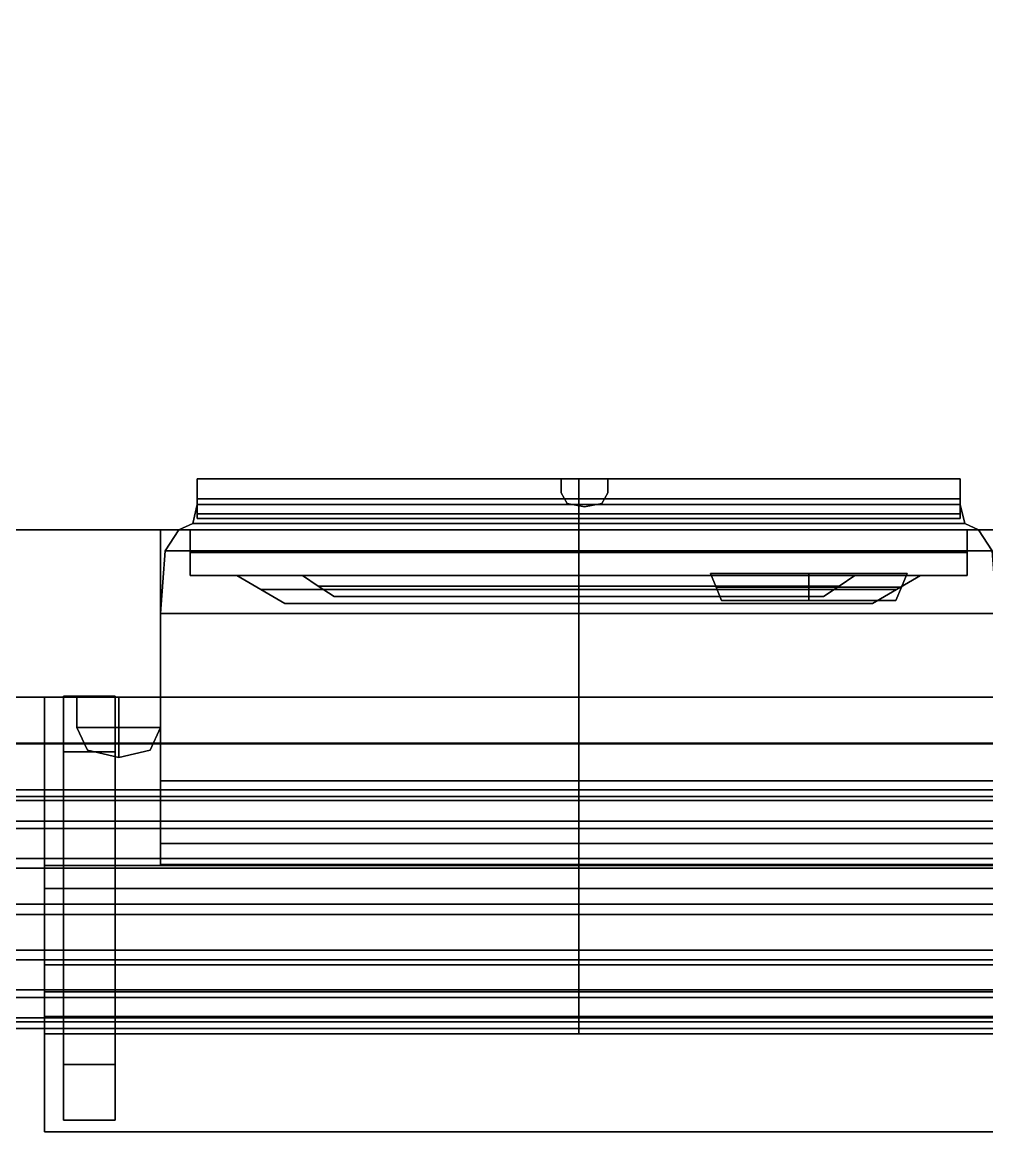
# Model space of a CAD drawing. Extents: x -9.3 to 15.5, y -7 to 5.4.
# Drawn here: x 2.243 to 3.397, y -6.52 to -5.193 of the extents above; entities that cross this region are included whole.
import ezdxf

# ---------------------------------------------------------------- set-up
doc = ezdxf.new("R2010")
doc.units = 0

msp = doc.modelspace()

# ---------------------------------------------------------------- linework, layer by layer
for points in [[(5.2088, -5.8, 10.2), (5.2088, 4.8, 10.2), (-8.3912, 4.8, 10.2), (-8.3912, -5.8, 10.2)], [(2.4527, -5.7695, 4.8), (2.4527, -5.7695, 4.1441), (2.4527, -5.739, 4.1441), (2.4527, -5.739, 4.8)], [(2.4527, -5.7695, 4.8), (2.4527, -5.739, 4.8), (2.4527, -5.739, 5.4559), (2.4527, -5.7695, 5.4559)], [(2.9088, -5.739, 4.8), (2.9088, -5.739, 5.4559), (2.4527, -5.739, 5.4559), (2.4527, -5.739, 4.8)], [(2.9088, -5.739, 4.8), (2.4527, -5.739, 4.8), (2.4527, -5.739, 4.1441), (2.9088, -5.739, 4.1441)], [(2.9088, -5.7695, 4.1441), (2.9088, -5.739, 4.1441), (2.4527, -5.739, 4.1441), (2.4527, -5.7695, 4.1441)], [(2.9088, -5.7695, 5.4559), (2.4527, -5.7695, 5.4559), (2.4527, -5.739, 5.4559), (2.9088, -5.739, 5.4559)], [(2.9088, -5.7628, 4.9623), (2.9088, -5.739, 4.9623), (2.4527, -5.739, 4.9623), (2.4527, -5.7628, 4.9623)], [(2.9088, -5.7628, 4.9066), (2.4527, -5.7628, 4.9066), (2.4527, -5.739, 4.9066), (2.9088, -5.739, 4.9066)], [(2.4527, -5.7695, 8.3), (2.4527, -5.7695, 7.6441), (2.4527, -5.739, 7.6441), (2.4527, -5.739, 8.3)], [(2.4527, -5.7695, 8.3), (2.4527, -5.739, 8.3), (2.4527, -5.739, 8.9559), (2.4527, -5.7695, 8.9559)], [(2.9088, -5.739, 8.3), (2.9088, -5.739, 8.9559), (2.4527, -5.739, 8.9559), (2.4527, -5.739, 8.3)], [(2.9088, -5.739, 8.3), (2.4527, -5.739, 8.3), (2.4527, -5.739, 7.6441), (2.9088, -5.739, 7.6441)], [(2.9088, -5.7695, 7.6441), (2.9088, -5.739, 7.6441), (2.4527, -5.739, 7.6441), (2.4527, -5.7695, 7.6441)], [(2.9088, -5.7695, 8.9559), (2.4527, -5.7695, 8.9559), (2.4527, -5.739, 8.9559), (2.9088, -5.739, 8.9559)], [(2.9088, -5.7628, 8.4623), (2.9088, -5.739, 8.4623), (2.4527, -5.739, 8.4623), (2.4527, -5.7628, 8.4623)], [(2.9088, -5.7628, 8.4066), (2.4527, -5.7628, 8.4066), (2.4527, -5.739, 8.4066), (2.9088, -5.739, 8.4066)], [(2.8878, -5.7558, 4.5253), (2.8878, -5.7558, 4.9066), (2.8878, -5.739, 4.9066), (2.8878, -5.739, 4.5253)], [(2.8878, -5.7558, 4.5253), (2.8878, -5.739, 4.5253), (2.8878, -5.739, 4.1441), (2.8878, -5.7558, 4.1441)], [(2.8878, -5.7558, 8.0253), (2.8878, -5.7558, 8.4066), (2.8878, -5.739, 8.4066), (2.8878, -5.739, 8.0253)], [(2.8878, -5.7558, 8.0253), (2.8878, -5.739, 8.0253), (2.8878, -5.739, 7.6441), (2.8878, -5.7558, 7.6441)], [(2.9088, -5.739, 4.8), (2.9088, -5.739, 4.1441), (3.3648, -5.739, 4.1441), (3.3648, -5.739, 4.8)], [(2.9088, -5.739, 4.8), (3.3648, -5.739, 4.8), (3.3648, -5.739, 5.4559), (2.9088, -5.739, 5.4559)], [(2.9088, -5.7695, 4.1441), (3.3648, -5.7695, 4.1441), (3.3648, -5.739, 4.1441), (2.9088, -5.739, 4.1441)], [(2.9088, -5.7695, 5.4559), (2.9088, -5.739, 5.4559), (3.3648, -5.739, 5.4559), (3.3648, -5.7695, 5.4559)], [(2.9088, -5.7628, 4.9623), (3.3648, -5.7628, 4.9623), (3.3648, -5.739, 4.9623), (2.9088, -5.739, 4.9623)], [(2.9088, -5.7628, 4.9066), (2.9088, -5.739, 4.9066), (3.3648, -5.739, 4.9066), (3.3648, -5.7628, 4.9066)], [(2.9088, -5.739, 8.3), (2.9088, -5.739, 7.6441), (3.3648, -5.739, 7.6441), (3.3648, -5.739, 8.3)], [(2.9088, -5.739, 8.3), (3.3648, -5.739, 8.3), (3.3648, -5.739, 8.9559), (2.9088, -5.739, 8.9559)], [(2.9088, -5.7695, 7.6441), (3.3648, -5.7695, 7.6441), (3.3648, -5.739, 7.6441), (2.9088, -5.739, 7.6441)], [(2.9088, -5.7695, 8.9559), (2.9088, -5.739, 8.9559), (3.3648, -5.739, 8.9559), (3.3648, -5.7695, 8.9559)], [(2.9088, -5.7628, 8.4623), (3.3648, -5.7628, 8.4623), (3.3648, -5.739, 8.4623), (2.9088, -5.739, 8.4623)], [(2.9088, -5.7628, 8.4066), (2.9088, -5.739, 8.4066), (3.3648, -5.739, 8.4066), (3.3648, -5.7628, 8.4066)], [(2.9434, -5.7558, 4.5253), (2.9434, -5.7558, 4.1441), (2.9434, -5.739, 4.1441), (2.9434, -5.739, 4.5253)], [(2.9434, -5.7558, 4.5253), (2.9434, -5.739, 4.5253), (2.9434, -5.739, 4.9066), (2.9434, -5.7558, 4.9066)], [(2.9434, -5.7558, 8.0253), (2.9434, -5.7558, 7.6441), (2.9434, -5.739, 7.6441), (2.9434, -5.739, 8.0253)], [(2.9434, -5.7558, 8.0253), (2.9434, -5.739, 8.0253), (2.9434, -5.739, 8.4066), (2.9434, -5.7558, 8.4066)], [(3.3648, -5.7695, 4.8), (3.3648, -5.7695, 5.4559), (3.3648, -5.739, 5.4559), (3.3648, -5.739, 4.8)], [(3.3648, -5.7695, 4.8), (3.3648, -5.739, 4.8), (3.3648, -5.739, 4.1441), (3.3648, -5.7695, 4.1441)], [(3.3648, -5.7695, 8.3), (3.3648, -5.7695, 8.9559), (3.3648, -5.739, 8.9559), (3.3648, -5.739, 8.3)], [(3.3648, -5.7695, 8.3), (3.3648, -5.739, 8.3), (3.3648, -5.739, 7.6441), (3.3648, -5.7695, 7.6441)], [(2.8878, -5.7558, 4.5253), (2.8878, -5.7558, 4.1441), (2.8948, -5.7683, 4.1441), (2.8948, -5.7683, 4.5253)], [(2.8878, -5.7558, 4.5253), (2.8948, -5.7683, 4.5253), (2.8948, -5.7683, 4.9066), (2.8878, -5.7558, 4.9066)], [(2.8878, -5.7558, 8.0253), (2.8878, -5.7558, 7.6441), (2.8948, -5.7683, 7.6441), (2.8948, -5.7683, 8.0253)], [(2.8878, -5.7558, 8.0253), (2.8948, -5.7683, 8.0253), (2.8948, -5.7683, 8.4066), (2.8878, -5.7558, 8.4066)], [(2.9434, -5.7558, 4.5253), (2.9365, -5.7683, 4.5253), (2.9365, -5.7683, 4.1441), (2.9434, -5.7558, 4.1441)], [(2.9434, -5.7558, 4.5253), (2.9434, -5.7558, 4.9066), (2.9365, -5.7683, 4.9066), (2.9365, -5.7683, 4.5253)], [(2.9434, -5.7558, 8.0253), (2.9365, -5.7683, 8.0253), (2.9365, -5.7683, 7.6441), (2.9434, -5.7558, 7.6441)], [(2.9434, -5.7558, 8.0253), (2.9434, -5.7558, 8.4066), (2.9365, -5.7683, 8.4066), (2.9365, -5.7683, 8.0253)], [(2.4527, -5.7695, 4.8), (2.4472, -5.7924, 4.8), (2.4472, -5.7924, 4.1386), (2.4527, -5.7695, 4.1441)], [(2.4527, -5.7695, 4.8), (2.4527, -5.7695, 5.4559), (2.4472, -5.7924, 5.4614), (2.4472, -5.7924, 4.8)], [(2.9088, -5.7695, 4.1441), (2.4527, -5.7695, 4.1441), (2.4472, -5.7924, 4.1386), (2.9088, -5.7924, 4.1386)], [(2.9088, -5.7695, 5.4559), (2.9088, -5.7924, 5.4614), (2.4472, -5.7924, 5.4614), (2.4527, -5.7695, 5.4559)], [(2.4527, -5.7695, 8.3), (2.4472, -5.7924, 8.3), (2.4472, -5.7924, 7.6386), (2.4527, -5.7695, 7.6441)], [(2.4527, -5.7695, 8.3), (2.4527, -5.7695, 8.9559), (2.4472, -5.7924, 8.9614), (2.4472, -5.7924, 8.3)], [(2.9088, -5.7695, 7.6441), (2.4527, -5.7695, 7.6441), (2.4472, -5.7924, 7.6386), (2.9088, -5.7924, 7.6386)], [(2.9088, -5.7695, 8.9559), (2.9088, -5.7924, 8.9614), (2.4472, -5.7924, 8.9614), (2.4527, -5.7695, 8.9559)], [(2.9088, -5.7628, 4.9623), (2.4527, -5.7628, 4.9623), (2.4527, -5.7806, 4.9553), (2.9088, -5.7806, 4.9553)], [(2.9088, -5.7628, 4.9066), (2.9088, -5.7806, 4.9136), (2.4527, -5.7806, 4.9136), (2.4527, -5.7628, 4.9066)], [(2.9088, -5.7628, 8.4623), (2.4527, -5.7628, 8.4623), (2.4527, -5.7806, 8.4553), (2.9088, -5.7806, 8.4553)], [(2.9088, -5.7628, 8.4066), (2.9088, -5.7806, 8.4136), (2.4527, -5.7806, 8.4136), (2.4527, -5.7628, 8.4066)], [(2.9156, -5.7725, 4.5253), (2.9156, -5.7725, 4.9066), (2.8948, -5.7683, 4.9066), (2.8948, -5.7683, 4.5253)], [(2.9156, -5.7725, 4.5253), (2.8948, -5.7683, 4.5253), (2.8948, -5.7683, 4.1441), (2.9156, -5.7725, 4.1441)], [(2.9156, -5.7725, 8.0253), (2.9156, -5.7725, 8.4066), (2.8948, -5.7683, 8.4066), (2.8948, -5.7683, 8.0253)], [(2.9156, -5.7725, 8.0253), (2.8948, -5.7683, 8.0253), (2.8948, -5.7683, 7.6441), (2.9156, -5.7725, 7.6441)], [(2.9088, -5.7628, 4.9623), (2.9088, -5.7806, 4.9553), (3.3648, -5.7806, 4.9553), (3.3648, -5.7628, 4.9623)], [(2.9088, -5.7628, 4.9066), (3.3648, -5.7628, 4.9066), (3.3648, -5.7806, 4.9136), (2.9088, -5.7806, 4.9136)], [(2.9088, -5.7628, 8.4623), (2.9088, -5.7806, 8.4553), (3.3648, -5.7806, 8.4553), (3.3648, -5.7628, 8.4623)], [(2.9088, -5.7628, 8.4066), (3.3648, -5.7628, 8.4066), (3.3648, -5.7806, 8.4136), (2.9088, -5.7806, 8.4136)], [(2.9088, -5.7695, 4.1441), (2.9088, -5.7924, 4.1386), (3.3703, -5.7924, 4.1386), (3.3648, -5.7695, 4.1441)], [(2.9088, -5.7695, 5.4559), (3.3648, -5.7695, 5.4559), (3.3703, -5.7924, 5.4614), (2.9088, -5.7924, 5.4614)], [(2.9088, -5.7695, 7.6441), (2.9088, -5.7924, 7.6386), (3.3703, -5.7924, 7.6386), (3.3648, -5.7695, 7.6441)], [(2.9088, -5.7695, 8.9559), (3.3648, -5.7695, 8.9559), (3.3703, -5.7924, 8.9614), (2.9088, -5.7924, 8.9614)], [(2.9156, -5.7725, 4.5253), (2.9156, -5.7725, 4.1441), (2.9365, -5.7683, 4.1441), (2.9365, -5.7683, 4.5253)], [(2.9156, -5.7725, 4.5253), (2.9365, -5.7683, 4.5253), (2.9365, -5.7683, 4.9066), (2.9156, -5.7725, 4.9066)], [(2.9156, -5.7725, 8.0253), (2.9156, -5.7725, 7.6441), (2.9365, -5.7683, 7.6441), (2.9365, -5.7683, 8.0253)], [(2.9156, -5.7725, 8.0253), (2.9365, -5.7683, 8.0253), (2.9365, -5.7683, 8.4066), (2.9156, -5.7725, 8.4066)], [(3.3648, -5.7695, 4.8), (3.3703, -5.7924, 4.8), (3.3703, -5.7924, 5.4614), (3.3648, -5.7695, 5.4559)], [(3.3648, -5.7695, 4.8), (3.3648, -5.7695, 4.1441), (3.3703, -5.7924, 4.1386), (3.3703, -5.7924, 4.8)], [(3.3648, -5.7695, 8.3), (3.3703, -5.7924, 8.3), (3.3703, -5.7924, 8.9614), (3.3648, -5.7695, 8.9559)], [(3.3648, -5.7695, 8.3), (3.3648, -5.7695, 7.6441), (3.3703, -5.7924, 7.6386), (3.3703, -5.7924, 8.3)], [(2.9088, -5.7865, 4.9345), (2.4527, -5.7865, 4.9345), (2.4527, -5.7806, 4.9136), (2.9088, -5.7806, 4.9136)], [(2.9088, -5.7865, 4.9345), (2.9088, -5.7806, 4.9553), (2.4527, -5.7806, 4.9553), (2.4527, -5.7865, 4.9345)], [(2.9088, -5.7865, 8.4345), (2.4527, -5.7865, 8.4345), (2.4527, -5.7806, 8.4136), (2.9088, -5.7806, 8.4136)], [(2.9088, -5.7865, 8.4345), (2.9088, -5.7806, 8.4553), (2.4527, -5.7806, 8.4553), (2.4527, -5.7865, 8.4345)], [(2.9088, -5.7865, 4.9345), (2.9088, -5.7806, 4.9136), (3.3648, -5.7806, 4.9136), (3.3648, -5.7865, 4.9345)], [(2.9088, -5.7865, 4.9345), (3.3648, -5.7865, 4.9345), (3.3648, -5.7806, 4.9553), (2.9088, -5.7806, 4.9553)], [(2.9088, -5.7865, 8.4345), (2.9088, -5.7806, 8.4136), (3.3648, -5.7806, 8.4136), (3.3648, -5.7865, 8.4345)], [(2.9088, -5.7865, 8.4345), (3.3648, -5.7865, 8.4345), (3.3648, -5.7806, 8.4553), (2.9088, -5.7806, 8.4553)], [(2.9088, -5.8, 4.122), (2.9088, -5.7924, 4.1386), (2.4472, -5.7924, 4.1386), (2.4307, -5.8, 4.122)], [(2.4307, -5.8, 4.8), (2.4307, -5.8, 4.122), (2.4472, -5.7924, 4.1386), (2.4472, -5.7924, 4.8)], [(2.4307, -5.8, 4.8), (2.4472, -5.7924, 4.8), (2.4472, -5.7924, 5.4614), (2.4307, -5.8, 5.478)], [(2.9088, -5.8, 5.478), (2.4307, -5.8, 5.478), (2.4472, -5.7924, 5.4614), (2.9088, -5.7924, 5.4614)], [(2.9088, -5.8, 7.622), (2.9088, -5.7924, 7.6386), (2.4472, -5.7924, 7.6386), (2.4307, -5.8, 7.622)], [(2.4307, -5.8, 8.3), (2.4307, -5.8, 7.622), (2.4472, -5.7924, 7.6386), (2.4472, -5.7924, 8.3)], [(2.4307, -5.8, 8.3), (2.4472, -5.7924, 8.3), (2.4472, -5.7924, 8.9614), (2.4307, -5.8, 8.978)], [(2.9088, -5.8, 8.978), (2.4307, -5.8, 8.978), (2.4472, -5.7924, 8.9614), (2.9088, -5.7924, 8.9614)], [(2.9088, -5.8, 4.122), (3.3868, -5.8, 4.122), (3.3703, -5.7924, 4.1386), (2.9088, -5.7924, 4.1386)], [(2.9088, -5.8, 5.478), (2.9088, -5.7924, 5.4614), (3.3703, -5.7924, 5.4614), (3.3868, -5.8, 5.478)], [(2.9088, -5.8, 7.622), (3.3868, -5.8, 7.622), (3.3703, -5.7924, 7.6386), (2.9088, -5.7924, 7.6386)], [(2.9088, -5.8, 8.978), (2.9088, -5.7924, 8.9614), (3.3703, -5.7924, 8.9614), (3.3868, -5.8, 8.978)], [(3.3868, -5.8, 4.8), (3.3868, -5.8, 5.478), (3.3703, -5.7924, 5.4614), (3.3703, -5.7924, 4.8)], [(3.3868, -5.8, 4.8), (3.3703, -5.7924, 4.8), (3.3703, -5.7924, 4.1386), (3.3868, -5.8, 4.122)], [(3.3868, -5.8, 8.3), (3.3868, -5.8, 8.978), (3.3703, -5.7924, 8.9614), (3.3703, -5.7924, 8.3)], [(3.3868, -5.8, 8.3), (3.3703, -5.7924, 8.3), (3.3703, -5.7924, 7.6386), (3.3868, -5.8, 7.622)], [(5.2088, -5.8, 11), (-8.3912, -5.8, 11), (-8.6621, -6.0556, 11), (5.4796, -6.0556, 11)], [(5.2088, -5.8, 10.2), (-8.3912, -5.8, 10.2), (-8.3912, -5.8, 11), (5.2088, -5.8, 11)], [(2.4088, -5.9, 1.1), (2.4088, -5.8, 1.1), (2.4088, -5.8, 2.2), (2.4088, -5.9, 2.2)], [(2.4088, -5.9, 1.1), (2.4088, -5.9), (2.4088, -5.8), (2.4088, -5.8, 1.1)], [(2.9088, -5.9, 2.2), (2.4088, -5.9, 2.2), (2.4088, -5.8, 2.2), (2.9088, -5.8, 2.2)], [(2.9088, -5.8, 2.1585), (2.9088, -5.8, 2.2), (2.4088, -5.8, 2.2), (2.4266, -5.8, 2.1585)], [(2.4266, -5.8, 1.0792), (2.4266, -5.8, 2.1585), (2.4088, -5.8, 2.2), (2.4088, -5.8, 1.1)], [(2.4266, -5.8, 1.0792), (2.4088, -5.8, 1.1), (2.4088, -5.8), (2.4266, -5.8)], [(2.9088, -5.8, 4.122), (2.4307, -5.8, 4.122), (2.4143, -5.825, 4.1055), (2.9088, -5.825, 4.1055)], [(2.4307, -5.8, 4.8), (2.4143, -5.825, 4.8), (2.4143, -5.825, 4.1055), (2.4307, -5.8, 4.122)], [(2.4307, -5.8, 4.8), (2.4307, -5.8, 5.478), (2.4143, -5.825, 5.4945), (2.4143, -5.825, 4.8)], [(2.9088, -5.8, 5.478), (2.9088, -5.825, 5.4945), (2.4143, -5.825, 5.4945), (2.4307, -5.8, 5.478)], [(2.9088, -5.8, 7.622), (2.4307, -5.8, 7.622), (2.4143, -5.825, 7.6055), (2.9088, -5.825, 7.6055)], [(2.4307, -5.8, 8.3), (2.4143, -5.825, 8.3), (2.4143, -5.825, 7.6055), (2.4307, -5.8, 7.622)], [(2.4307, -5.8, 8.3), (2.4307, -5.8, 8.978), (2.4143, -5.825, 8.9945), (2.4143, -5.825, 8.3)], [(2.9088, -5.8, 8.978), (2.9088, -5.825, 8.9945), (2.4143, -5.825, 8.9945), (2.4307, -5.8, 8.978)], [(2.9088, -5.8, 2.1585), (2.4266, -5.8, 2.1585), (2.4443, -5.8, 2.117), (2.9088, -5.8, 2.117)], [(2.4266, -5.8, 1.0792), (2.4266, -5.8), (2.4443, -5.8), (2.4443, -5.8, 1.0585)], [(2.4266, -5.8, 1.0792), (2.4443, -5.8, 1.0585), (2.4443, -5.8, 2.117), (2.4266, -5.8, 2.1585)], [(2.4443, -5.8272, 1.0585), (2.4443, -5.8272, 2.117), (2.4443, -5.8, 2.117), (2.4443, -5.8, 1.0585)], [(2.4443, -5.8272, 1.0585), (2.4443, -5.8, 1.0585), (2.4443, -5.8), (2.4443, -5.8272)], [(2.9088, -5.8272, 2.117), (2.9088, -5.8, 2.117), (2.4443, -5.8, 2.117), (2.4443, -5.8272, 2.117)], [(2.9088, -5.8, 4.122), (2.9088, -5.825, 4.1055), (3.4033, -5.825, 4.1055), (3.3868, -5.8, 4.122)], [(2.9088, -5.8, 5.478), (3.3868, -5.8, 5.478), (3.4033, -5.825, 5.4945), (2.9088, -5.825, 5.4945)], [(2.9088, -5.8, 7.622), (2.9088, -5.825, 7.6055), (3.4033, -5.825, 7.6055), (3.3868, -5.8, 7.622)], [(2.9088, -5.8, 8.978), (3.3868, -5.8, 8.978), (3.4033, -5.825, 8.9945), (2.9088, -5.825, 8.9945)], [(2.9088, -5.9, 2.2), (2.9088, -5.8, 2.2), (3.4088, -5.8, 2.2), (3.4088, -5.9, 2.2)], [(2.9088, -5.8, 2.1585), (2.9088, -5.8, 2.117), (3.3732, -5.8, 2.117), (3.391, -5.8, 2.1585)], [(2.9088, -5.8, 2.1585), (3.391, -5.8, 2.1585), (3.4088, -5.8, 2.2), (2.9088, -5.8, 2.2)], [(2.9088, -5.8272, 2.117), (3.3732, -5.8272, 2.117), (3.3732, -5.8, 2.117), (2.9088, -5.8, 2.117)], [(3.391, -5.8, 1.0792), (3.391, -5.8, 2.1585), (3.3732, -5.8, 2.117), (3.3732, -5.8, 1.0585)], [(3.391, -5.8, 1.0792), (3.3732, -5.8, 1.0585), (3.3732, -5.8), (3.391, -5.8)], [(3.3732, -5.8272, 1.0585), (3.3732, -5.8272), (3.3732, -5.8), (3.3732, -5.8, 1.0585)], [(3.3732, -5.8272, 1.0585), (3.3732, -5.8, 1.0585), (3.3732, -5.8, 2.117), (3.3732, -5.8272, 2.117)], [(3.3868, -5.8, 4.8), (3.4033, -5.825, 4.8), (3.4033, -5.825, 5.4945), (3.3868, -5.8, 5.478)], [(3.3868, -5.8, 4.8), (3.3868, -5.8, 4.122), (3.4033, -5.825, 4.1055), (3.4033, -5.825, 4.8)], [(3.3868, -5.8, 8.3), (3.4033, -5.825, 8.3), (3.4033, -5.825, 8.9945), (3.3868, -5.8, 8.978)], [(3.3868, -5.8, 8.3), (3.3868, -5.8, 7.622), (3.4033, -5.825, 7.6055), (3.4033, -5.825, 8.3)], [(3.391, -5.8, 1.0792), (3.391, -5.8), (3.4088, -5.8), (3.4088, -5.8, 1.1)], [(3.391, -5.8, 1.0792), (3.4088, -5.8, 1.1), (3.4088, -5.8, 2.2), (3.391, -5.8, 2.1585)], [(2.9088, -5.9, 4.1), (2.9088, -5.825, 4.1055), (2.4143, -5.825, 4.1055), (2.4088, -5.9, 4.1)], [(2.4088, -5.9, 4.8), (2.4088, -5.9, 4.1), (2.4143, -5.825, 4.1055), (2.4143, -5.825, 4.8)], [(2.4088, -5.9, 4.8), (2.4143, -5.825, 4.8), (2.4143, -5.825, 5.4945), (2.4088, -5.9, 5.5)], [(2.9088, -5.9, 5.5), (2.4088, -5.9, 5.5), (2.4143, -5.825, 5.4945), (2.9088, -5.825, 5.4945)], [(2.9088, -5.9, 7.6), (2.9088, -5.825, 7.6055), (2.4143, -5.825, 7.6055), (2.4088, -5.9, 7.6)], [(2.4088, -5.9, 8.3), (2.4088, -5.9, 7.6), (2.4143, -5.825, 7.6055), (2.4143, -5.825, 8.3)], [(2.4088, -5.9, 8.3), (2.4143, -5.825, 8.3), (2.4143, -5.825, 8.9945), (2.4088, -5.9, 9)], [(2.9088, -5.9, 9), (2.4088, -5.9, 9), (2.4143, -5.825, 8.9945), (2.9088, -5.825, 8.9945)], [(2.4443, -5.8272, 1.0585), (2.4443, -5.8272), (2.4443, -5.8545), (2.4443, -5.8545, 1.0585)], [(2.4443, -5.8272, 1.0585), (2.4443, -5.8545, 1.0585), (2.4443, -5.8545, 2.117), (2.4443, -5.8272, 2.117)], [(2.9088, -5.8272, 2.117), (2.4443, -5.8272, 2.117), (2.4443, -5.8545, 2.117), (2.9088, -5.8545, 2.117)], [(2.9088, -5.9, 4.1), (3.4088, -5.9, 4.1), (3.4033, -5.825, 4.1055), (2.9088, -5.825, 4.1055)], [(2.9088, -5.9, 5.5), (2.9088, -5.825, 5.4945), (3.4033, -5.825, 5.4945), (3.4088, -5.9, 5.5)], [(2.9088, -5.9, 7.6), (3.4088, -5.9, 7.6), (3.4033, -5.825, 7.6055), (2.9088, -5.825, 7.6055)], [(2.9088, -5.9, 9), (2.9088, -5.825, 8.9945), (3.4033, -5.825, 8.9945), (3.4088, -5.9, 9)], [(2.9088, -5.8272, 2.117), (2.9088, -5.8545, 2.117), (3.3732, -5.8545, 2.117), (3.3732, -5.8272, 2.117)], [(3.3732, -5.8272, 1.0585), (3.3732, -5.8272, 2.117), (3.3732, -5.8545, 2.117), (3.3732, -5.8545, 1.0585)], [(3.3732, -5.8272, 1.0585), (3.3732, -5.8545, 1.0585), (3.3732, -5.8545), (3.3732, -5.8272)], [(2.9088, -5.8545, 1.0585), (2.9088, -5.8545, 2.117), (2.4443, -5.8545, 2.117), (2.4443, -5.8545, 1.0585)], [(2.9088, -5.8545, 1.0585), (2.4443, -5.8545, 1.0585), (2.4443, -5.8545), (2.9088, -5.8545)], [(2.9088, -5.8711, 0.6759), (2.9088, -5.8545, 0.6963), (2.4999, -5.8545, 0.6963), (2.5287, -5.8711, 0.6759)], [(2.9088, -5.8711, 0.1367), (2.5287, -5.8711, 0.1367), (2.4999, -5.8545, 0.1163), (2.9088, -5.8545, 0.1163)], [(2.5287, -5.8711, 0.4063), (2.5287, -5.8711, 0.6759), (2.4999, -5.8545, 0.6963), (2.4999, -5.8545, 0.4063)], [(2.5287, -5.8711, 0.4063), (2.4999, -5.8545, 0.4063), (2.4999, -5.8545, 0.1163), (2.5287, -5.8711, 0.1367)], [(2.9088, -5.8671, 1.3725), (2.5974, -5.8671, 1.3725), (2.5786, -5.8545, 1.3557), (2.9088, -5.8545, 1.3557)], [(2.5974, -5.8671, 1.6513), (2.5974, -5.8671, 1.93), (2.5786, -5.8545, 1.9469), (2.5786, -5.8545, 1.6513)], [(2.5974, -5.8671, 1.6513), (2.5786, -5.8545, 1.6513), (2.5786, -5.8545, 1.3557), (2.5974, -5.8671, 1.3725)], [(2.9088, -5.8671, 1.93), (2.9088, -5.8545, 1.9469), (2.5786, -5.8545, 1.9469), (2.5974, -5.8671, 1.93)], [(2.9088, -5.8545, 1.0585), (2.9088, -5.8545), (3.3732, -5.8545), (3.3732, -5.8545, 1.0585)], [(2.9088, -5.8545, 1.0585), (3.3732, -5.8545, 1.0585), (3.3732, -5.8545, 2.117), (2.9088, -5.8545, 2.117)], [(2.9088, -5.8711, 0.6759), (3.2889, -5.8711, 0.6759), (3.3176, -5.8545, 0.6963), (2.9088, -5.8545, 0.6963)], [(2.9088, -5.8711, 0.1367), (2.9088, -5.8545, 0.1163), (3.3176, -5.8545, 0.1163), (3.2889, -5.8711, 0.1367)], [(2.9088, -5.8671, 1.3725), (2.9088, -5.8545, 1.3557), (3.239, -5.8545, 1.3557), (3.2201, -5.8671, 1.3725)], [(2.9088, -5.8671, 1.93), (3.2201, -5.8671, 1.93), (3.239, -5.8545, 1.9469), (2.9088, -5.8545, 1.9469)], [(3.073, -5.8684, 1.0291), (3.073, -5.8684, 1.22), (3.0663, -5.8523, 1.2314), (3.0663, -5.8523, 1.0291)], [(3.073, -5.8684, 1.0291), (3.0663, -5.8523, 1.0291), (3.0663, -5.8523, 0.8267), (3.073, -5.8684, 0.8381)], [(3.1838, -5.8684, 1.22), (3.1838, -5.8523, 1.2314), (3.0663, -5.8523, 1.2314), (3.073, -5.8684, 1.22)], [(3.1838, -5.8684, 0.8381), (3.073, -5.8684, 0.8381), (3.0663, -5.8523, 0.8267), (3.1838, -5.8523, 0.8267)], [(3.1838, -5.8684, 1.22), (3.2947, -5.8684, 1.22), (3.3013, -5.8523, 1.2314), (3.1838, -5.8523, 1.2314)], [(3.1838, -5.8684, 0.8381), (3.1838, -5.8523, 0.8267), (3.3013, -5.8523, 0.8267), (3.2947, -5.8684, 0.8381)], [(3.2201, -5.8671, 1.6513), (3.2201, -5.8671, 1.3725), (3.239, -5.8545, 1.3557), (3.239, -5.8545, 1.6513)], [(3.2201, -5.8671, 1.6513), (3.239, -5.8545, 1.6513), (3.239, -5.8545, 1.9469), (3.2201, -5.8671, 1.93)], [(3.2889, -5.8711, 0.4063), (3.2889, -5.8711, 0.1367), (3.3176, -5.8545, 0.1163), (3.3176, -5.8545, 0.4063)], [(3.2889, -5.8711, 0.4063), (3.3176, -5.8545, 0.4063), (3.3176, -5.8545, 0.6963), (3.2889, -5.8711, 0.6759)], [(3.2947, -5.8684, 1.0291), (3.2947, -5.8684, 0.8381), (3.3013, -5.8523, 0.8267), (3.3013, -5.8523, 1.0291)], [(3.2947, -5.8684, 1.0291), (3.3013, -5.8523, 1.0291), (3.3013, -5.8523, 1.2314), (3.2947, -5.8684, 1.22)], [(2.9088, -5.8711, 0.6759), (2.5287, -5.8711, 0.6759), (2.5574, -5.8878, 0.6555), (2.9088, -5.8878, 0.6555)], [(2.9088, -5.8711, 0.1367), (2.9088, -5.8878, 0.1571), (2.5574, -5.8878, 0.1571), (2.5287, -5.8711, 0.1367)], [(2.5287, -5.8711, 0.4063), (2.5287, -5.8711, 0.1367), (2.5574, -5.8878, 0.1571), (2.5574, -5.8878, 0.4063)], [(2.5287, -5.8711, 0.4063), (2.5574, -5.8878, 0.4063), (2.5574, -5.8878, 0.6555), (2.5287, -5.8711, 0.6759)], [(2.9088, -5.8671, 1.3725), (2.9088, -5.8798, 1.3894), (2.6163, -5.8798, 1.3894), (2.5974, -5.8671, 1.3725)], [(2.5974, -5.8671, 1.6513), (2.5974, -5.8671, 1.3725), (2.6163, -5.8798, 1.3894), (2.6163, -5.8798, 1.6513)], [(2.5974, -5.8671, 1.6513), (2.6163, -5.8798, 1.6513), (2.6163, -5.8798, 1.9131), (2.5974, -5.8671, 1.93)], [(2.9088, -5.8671, 1.93), (2.5974, -5.8671, 1.93), (2.6163, -5.8798, 1.9131), (2.9088, -5.8798, 1.9131)], [(2.9088, -5.8671, 1.3725), (3.2201, -5.8671, 1.3725), (3.2013, -5.8798, 1.3894), (2.9088, -5.8798, 1.3894)], [(2.9088, -5.8671, 1.93), (2.9088, -5.8798, 1.9131), (3.2013, -5.8798, 1.9131), (3.2201, -5.8671, 1.93)], [(2.9088, -5.8711, 0.6759), (2.9088, -5.8878, 0.6555), (3.2601, -5.8878, 0.6555), (3.2889, -5.8711, 0.6759)], [(2.9088, -5.8711, 0.1367), (3.2889, -5.8711, 0.1367), (3.2601, -5.8878, 0.1571), (2.9088, -5.8878, 0.1571)], [(3.073, -5.8684, 1.0291), (3.073, -5.8684, 0.8381), (3.0796, -5.8844, 0.8496), (3.0796, -5.8844, 1.0291)], [(3.073, -5.8684, 1.0291), (3.0796, -5.8844, 1.0291), (3.0796, -5.8844, 1.2086), (3.073, -5.8684, 1.22)], [(3.1838, -5.8684, 1.22), (3.073, -5.8684, 1.22), (3.0796, -5.8844, 1.2086), (3.1838, -5.8844, 1.2086)], [(3.1838, -5.8684, 0.8381), (3.1838, -5.8844, 0.8496), (3.0796, -5.8844, 0.8496), (3.073, -5.8684, 0.8381)], [(3.1838, -5.8684, 1.22), (3.1838, -5.8844, 1.2086), (3.288, -5.8844, 1.2086), (3.2947, -5.8684, 1.22)], [(3.1838, -5.8684, 0.8381), (3.2947, -5.8684, 0.8381), (3.288, -5.8844, 0.8496), (3.1838, -5.8844, 0.8496)], [(3.2201, -5.8671, 1.6513), (3.2201, -5.8671, 1.93), (3.2013, -5.8798, 1.9131), (3.2013, -5.8798, 1.6513)], [(3.2201, -5.8671, 1.6513), (3.2013, -5.8798, 1.6513), (3.2013, -5.8798, 1.3894), (3.2201, -5.8671, 1.3725)], [(3.2889, -5.8711, 0.4063), (3.2889, -5.8711, 0.6759), (3.2601, -5.8878, 0.6555), (3.2601, -5.8878, 0.4063)], [(3.2889, -5.8711, 0.4063), (3.2601, -5.8878, 0.4063), (3.2601, -5.8878, 0.1571), (3.2889, -5.8711, 0.1367)], [(3.2947, -5.8684, 1.0291), (3.2947, -5.8684, 1.22), (3.288, -5.8844, 1.2086), (3.288, -5.8844, 1.0291)], [(3.2947, -5.8684, 1.0291), (3.288, -5.8844, 1.0291), (3.288, -5.8844, 0.8496), (3.2947, -5.8684, 0.8381)], [(2.9088, -5.8878, 0.4063), (2.9088, -5.8878, 0.6555), (2.5574, -5.8878, 0.6555), (2.5574, -5.8878, 0.4063)], [(2.9088, -5.8878, 0.4063), (2.5574, -5.8878, 0.4063), (2.5574, -5.8878, 0.1571), (2.9088, -5.8878, 0.1571)], [(2.9088, -5.8798, 1.6513), (2.9088, -5.8798, 1.9131), (2.6163, -5.8798, 1.9131), (2.6163, -5.8798, 1.6513)], [(2.9088, -5.8798, 1.6513), (2.6163, -5.8798, 1.6513), (2.6163, -5.8798, 1.3894), (2.9088, -5.8798, 1.3894)], [(2.9088, -5.8798, 1.6513), (2.9088, -5.8798, 1.3894), (3.2013, -5.8798, 1.3894), (3.2013, -5.8798, 1.6513)], [(2.9088, -5.8798, 1.6513), (3.2013, -5.8798, 1.6513), (3.2013, -5.8798, 1.9131), (2.9088, -5.8798, 1.9131)], [(2.9088, -5.8878, 0.4063), (2.9088, -5.8878, 0.1571), (3.2601, -5.8878, 0.1571), (3.2601, -5.8878, 0.4063)], [(2.9088, -5.8878, 0.4063), (3.2601, -5.8878, 0.4063), (3.2601, -5.8878, 0.6555), (2.9088, -5.8878, 0.6555)], [(3.1838, -5.8844, 1.0291), (3.1838, -5.8844, 1.2086), (3.0796, -5.8844, 1.2086), (3.0796, -5.8844, 1.0291)], [(3.1838, -5.8844, 1.0291), (3.0796, -5.8844, 1.0291), (3.0796, -5.8844, 0.8496), (3.1838, -5.8844, 0.8496)], [(3.1838, -5.8844, 1.0291), (3.1838, -5.8844, 0.8496), (3.288, -5.8844, 0.8496), (3.288, -5.8844, 1.0291)], [(3.1838, -5.8844, 1.0291), (3.288, -5.8844, 1.0291), (3.288, -5.8844, 1.2086), (3.1838, -5.8844, 1.2086)], [(2.9088, -5.9, 4.1), (2.4088, -5.9, 4.1), (2.4088, -6, 4.1), (2.9088, -6, 4.1)], [(2.4088, -5.9, 4.8), (2.4088, -6, 4.8), (2.4088, -6, 4.1), (2.4088, -5.9, 4.1)], [(2.4088, -5.9, 4.8), (2.4088, -5.9, 5.5), (2.4088, -6, 5.5), (2.4088, -6, 4.8)], [(2.9088, -5.9, 5.5), (2.9088, -6, 5.5), (2.4088, -6, 5.5), (2.4088, -5.9, 5.5)], [(2.9088, -5.9, 7.6), (2.4088, -5.9, 7.6), (2.4088, -6, 7.6), (2.9088, -6, 7.6)], [(2.4088, -5.9, 8.3), (2.4088, -6, 8.3), (2.4088, -6, 7.6), (2.4088, -5.9, 7.6)], [(2.4088, -5.9, 8.3), (2.4088, -5.9, 9), (2.4088, -6, 9), (2.4088, -6, 8.3)], [(2.9088, -5.9, 9), (2.9088, -6, 9), (2.4088, -6, 9), (2.4088, -5.9, 9)], [(2.4088, -5.9, 1.1), (2.4088, -5.9, 2.2), (2.4088, -6, 2.2), (2.4088, -6, 1.1)], [(2.4088, -5.9, 1.1), (2.4088, -6, 1.1), (2.4088, -6), (2.4088, -5.9)], [(2.9088, -5.9, 2.2), (2.9088, -6, 2.2), (2.4088, -6, 2.2), (2.4088, -5.9, 2.2)], [(2.9088, -5.9, 4.1), (2.9088, -6, 4.1), (3.4088, -6, 4.1), (3.4088, -5.9, 4.1)], [(2.9088, -5.9, 5.5), (3.4088, -5.9, 5.5), (3.4088, -6, 5.5), (2.9088, -6, 5.5)], [(2.9088, -5.9, 7.6), (2.9088, -6, 7.6), (3.4088, -6, 7.6), (3.4088, -5.9, 7.6)], [(2.9088, -5.9, 9), (3.4088, -5.9, 9), (3.4088, -6, 9), (2.9088, -6, 9)], [(2.9088, -5.9, 2.2), (3.4088, -5.9, 2.2), (3.4088, -6, 2.2), (2.9088, -6, 2.2)], [(5.4788, -6.055, 10.8), (-8.6612, -6.055, 10.8), (-8.5915, -6.0002, 10.8), (5.4088, -6, 10.8)], [(-0.5912, -6, 9), (5.4088, -6, 10.8), (-8.5915, -6.0002, 10.8), (-2.5912, -6, 9)], [(2.4088, -6, 2.2), (-2.5912, -6, 4.1), (-3.5912, -6, 4.1), (-8.5912, -6, 2.2)], [(-8.5912, -6), (2.4088, -6), (2.4088, -6, 1.1), (-8.5912, -6, 1.1)], [(-8.5912, -6, 1.1), (2.4088, -6, 1.1), (2.4088, -6, 2.2), (-8.5912, -6, 2.2)], [(2.4088, -6, 2.2), (-0.5912, -6, 4.1), (-2.5912, -6, 4.1)], [(2.4088, -6, 2.2), (0.4088, -6, 4.1), (-0.5912, -6, 4.1)], [(5.4088, -6, 10.8), (-0.5912, -6, 9), (0.4088, -6, 9)], [(2.4088, -6, 4.1), (0.4088, -6, 4.1), (2.4088, -6, 2.2)], [(2.4088, -6, 5.5), (2.4088, -6, 7.6), (0.4088, -6, 7.6), (0.4088, -6, 5.5)], [(2.4088, -6, 4.1), (2.4088, -6, 5.5), (0.4088, -6, 5.5), (0.4088, -6, 4.1)], [(2.4088, -6, 7.6), (2.4088, -6, 9), (0.4088, -6, 9), (0.4088, -6, 7.6)], [(2.4088, -6, 9), (5.4088, -6, 10.8), (0.4088, -6, 9)], [(2.2699, -6, 2.2334), (2.2699, -6.5197, 2.2334), (2.2699, -6.2598, 2.4177)], [(2.2699, -6, 2.2334), (3.5477, -6, 2.2334), (3.5477, -6.5197, 2.2334), (2.2699, -6.5197, 2.2334)], [(2.2699, -6, 2.4759), (2.2699, -6, 2.2334), (2.2699, -6.2598, 2.4177)], [(2.2699, -6.2598, 2.4177), (3.5477, -6.2598, 2.4177), (3.5477, -6, 2.4759), (2.2699, -6, 2.4759)], [(2.9088, -6.2012, 5.5), (2.2699, -6.2012, 5.5), (2.2699, -6, 5.5), (2.9088, -6, 5.5)], [(2.9088, -6.1189, 5.6557), (2.9088, -6, 5.6691), (2.2699, -6, 5.6691), (2.2699, -6.1189, 5.6557)], [(2.2699, -6.2607, 5.5414), (2.2699, -6.1444, 5.5719), (2.2699, -6, 5.5), (2.2699, -6.2012, 5.5)], [(2.2699, -6.0793, 5.6038), (2.2699, -6, 5.5846), (2.2699, -6, 5.5), (2.2699, -6.1444, 5.5719)], [(2.2699, -6.0793, 5.6038), (2.2699, -6.1189, 5.6557), (2.2699, -6, 5.6691), (2.2699, -6, 5.5846)], [(2.9088, -6.2012, 9), (2.2699, -6.2012, 9), (2.2699, -6, 9), (2.9088, -6, 9)], [(2.9088, -6.1189, 9.1557), (2.9088, -6, 9.1691), (2.2699, -6, 9.1691), (2.2699, -6.1189, 9.1557)], [(2.2699, -6.2607, 9.0414), (2.2699, -6.1444, 9.0719), (2.2699, -6, 9), (2.2699, -6.2012, 9)], [(2.2699, -6.0793, 9.1038), (2.2699, -6, 9.0846), (2.2699, -6, 9), (2.2699, -6.1444, 9.0719)], [(2.2699, -6.0793, 9.1038), (2.2699, -6.1189, 9.1557), (2.2699, -6, 9.1691), (2.2699, -6, 9.0846)], [(2.2929, -6.4392, 2.1723), (2.2929, -5.9988, 1.9891), (2.2929, -6.0652, 1.9675), (2.2929, -6.5056, 2.1508)], [(2.3545, -6.4392, 2.1723), (2.3545, -5.9988, 1.9891), (2.2929, -5.9988, 1.9891), (2.2929, -6.4392, 2.1723)], [(2.3545, -5.9988, 1.9161), (2.3545, -6.0652, 1.9161), (2.2929, -6.0652, 1.9161), (2.2929, -5.9988, 1.9161)], [(2.2929, -5.9988, 1.9891), (2.2929, -5.9988, 1.9161), (2.2929, -6.0652, 1.9161), (2.2929, -6.0652, 1.9675)], [(2.3088, -6.0361, 4.774), (2.3088, -6.0361, 5.5), (2.3088, -6, 5.5), (2.3088, -6, 4.7486)], [(2.3088, -6.0361, 4.774), (2.3088, -6, 4.7486), (2.3088, -6, 3.9972), (2.3088, -6.0361, 4.0479)], [(2.3588, -6.0361, 4.0479), (2.3088, -6.0361, 4.0479), (2.3088, -6, 3.9972), (2.3588, -6, 3.9972)], [(2.3088, -6.0361, 8.274), (2.3088, -6.0361, 9), (2.3088, -6, 9), (2.3088, -6, 8.2486)], [(2.3088, -6.0361, 8.274), (2.3088, -6, 8.2486), (2.3088, -6, 7.4972), (2.3088, -6.0361, 7.5479)], [(2.3588, -6.0361, 7.5479), (2.3088, -6.0361, 7.5479), (2.3088, -6, 7.4972), (2.3588, -6, 7.4972)], [(2.3545, -6.5056, 2.1508), (2.3545, -6.0652, 1.9675), (2.3545, -5.9988, 1.9891), (2.3545, -6.4392, 2.1723)], [(2.3545, -6.0652, 1.9675), (2.3545, -6.0652, 1.9161), (2.3545, -5.9988, 1.9161), (2.3545, -5.9988, 1.9891)], [(2.3588, -6.0361, 4.0479), (2.3588, -6, 3.9972), (2.4088, -6, 3.9972), (2.4088, -6.0361, 4.0479)], [(2.3588, -6.0361, 7.5479), (2.3588, -6, 7.4972), (2.4088, -6, 7.4972), (2.4088, -6.0361, 7.5479)], [(2.4088, -6, 4.1), (2.4088, -6, 2.2), (3.4088, -6, 2.2), (3.4088, -6, 4.1)], [(2.4088, -6, 5.5), (3.4088, -6, 5.5), (3.4088, -6, 7.6), (2.4088, -6, 7.6)], [(5.4088, -6, 10.8), (2.4088, -6, 9), (3.4088, -6, 9)], [(2.9088, -6.1, 4.1), (2.9088, -6, 4.1), (2.4088, -6, 4.1), (2.4088, -6.1, 4.1)], [(2.4088, -6.1, 4.0699), (2.4088, -6.1, 4.1), (2.4088, -6, 4.1), (2.4088, -6, 4.0486)], [(2.4088, -6.1, 4.0699), (2.4088, -6, 4.0486), (2.4088, -6, 3.9972), (2.4088, -6.1, 4.0398)], [(2.9088, -6.1, 4.0398), (2.4088, -6.1, 4.0398), (2.4088, -6, 3.9972), (2.9088, -6, 3.9972)], [(2.4088, -6.0361, 4.774), (2.4088, -6.0361, 4.0479), (2.4088, -6, 3.9972), (2.4088, -6, 4.7486)], [(2.4088, -6.0361, 4.774), (2.4088, -6, 4.7486), (2.4088, -6, 5.5), (2.4088, -6.0361, 5.5)], [(2.9088, -6.1, 7.6), (2.9088, -6, 7.6), (2.4088, -6, 7.6), (2.4088, -6.1, 7.6)], [(2.4088, -6.1, 7.5699), (2.4088, -6.1, 7.6), (2.4088, -6, 7.6), (2.4088, -6, 7.5486)], [(2.4088, -6.1, 7.5699), (2.4088, -6, 7.5486), (2.4088, -6, 7.4972), (2.4088, -6.1, 7.5398)], [(2.9088, -6.1, 7.5398), (2.4088, -6.1, 7.5398), (2.4088, -6, 7.4972), (2.9088, -6, 7.4972)], [(2.4088, -6.0361, 8.274), (2.4088, -6.0361, 7.5479), (2.4088, -6, 7.4972), (2.4088, -6, 8.2486)], [(2.4088, -6.0361, 8.274), (2.4088, -6, 8.2486), (2.4088, -6, 9), (2.4088, -6.0361, 9)], [(2.9088, -6.1, 4.1), (3.4088, -6.1, 4.1), (3.4088, -6, 4.1), (2.9088, -6, 4.1)], [(2.9088, -6.2012, 5.5), (2.9088, -6, 5.5), (3.5477, -6, 5.5), (3.5477, -6.2012, 5.5)], [(2.9088, -6.1189, 5.6557), (3.5477, -6.1189, 5.6557), (3.5477, -6, 5.6691), (2.9088, -6, 5.6691)], [(2.9088, -6.1, 4.0398), (2.9088, -6, 3.9972), (3.4088, -6, 3.9972), (3.4088, -6.1, 4.0398)], [(2.9088, -6.1, 7.6), (3.4088, -6.1, 7.6), (3.4088, -6, 7.6), (2.9088, -6, 7.6)], [(2.9088, -6.2012, 9), (2.9088, -6, 9), (3.5477, -6, 9), (3.5477, -6.2012, 9)], [(2.9088, -6.1189, 9.1557), (3.5477, -6.1189, 9.1557), (3.5477, -6, 9.1691), (2.9088, -6, 9.1691)], [(2.9088, -6.1, 7.5398), (2.9088, -6, 7.4972), (3.4088, -6, 7.4972), (3.4088, -6.1, 7.5398)], [(2.3088, -6.0361, 4.774), (2.3088, -6.0361, 4.0479), (2.3213, -6.0632, 4.086), (2.3213, -6.0632, 4.793)], [(2.3088, -6.0361, 4.774), (2.3213, -6.0632, 4.793), (2.3213, -6.0632, 5.5), (2.3088, -6.0361, 5.5)], [(2.3588, -6.0361, 4.0479), (2.3588, -6.0722, 4.0986), (2.3213, -6.0632, 4.086), (2.3088, -6.0361, 4.0479)], [(2.3088, -6.0361, 8.274), (2.3088, -6.0361, 7.5479), (2.3213, -6.0632, 7.586), (2.3213, -6.0632, 8.293)], [(2.3088, -6.0361, 8.274), (2.3213, -6.0632, 8.293), (2.3213, -6.0632, 9), (2.3088, -6.0361, 9)], [(2.3588, -6.0361, 7.5479), (2.3588, -6.0722, 7.5986), (2.3213, -6.0632, 7.586), (2.3088, -6.0361, 7.5479)], [(2.3588, -6.0361, 4.0479), (2.4088, -6.0361, 4.0479), (2.3963, -6.0632, 4.086), (2.3588, -6.0722, 4.0986)], [(2.3588, -6.0361, 7.5479), (2.4088, -6.0361, 7.5479), (2.3963, -6.0632, 7.586), (2.3588, -6.0722, 7.5986)], [(2.4088, -6.0361, 4.774), (2.4088, -6.0361, 5.5), (2.3963, -6.0632, 5.5), (2.3963, -6.0632, 4.793)], [(2.4088, -6.0361, 4.774), (2.3963, -6.0632, 4.793), (2.3963, -6.0632, 4.086), (2.4088, -6.0361, 4.0479)], [(2.4088, -6.0361, 8.274), (2.4088, -6.0361, 9), (2.3963, -6.0632, 9), (2.3963, -6.0632, 8.293)], [(2.4088, -6.0361, 8.274), (2.3963, -6.0632, 8.293), (2.3963, -6.0632, 7.586), (2.4088, -6.0361, 7.5479)], [(5.4796, -6.0556, 11), (-8.6621, -6.0556, 11), (-8.6612, -6.055, 11), (5.4788, -6.055, 11)], [(5.4788, -6.055, 11), (-8.6612, -6.055, 11), (-8.6612, -6.055, 10.8), (5.4788, -6.055, 10.8)], [(2.3545, -6.0652, 1.9675), (2.3545, -6.5056, 2.1508), (2.2929, -6.5056, 2.1508), (2.2929, -6.0652, 1.9675)], [(2.3545, -6.0652, 1.9161), (2.3545, -6.0652, 1.9675), (2.2929, -6.0652, 1.9675), (2.2929, -6.0652, 1.9161)], [(2.3588, -6.0722, 4.7993), (2.3588, -6.0722, 5.5), (2.3213, -6.0632, 5.5), (2.3213, -6.0632, 4.793)], [(2.3588, -6.0722, 4.7993), (2.3213, -6.0632, 4.793), (2.3213, -6.0632, 4.086), (2.3588, -6.0722, 4.0986)], [(2.3588, -6.0722, 8.2993), (2.3588, -6.0722, 9), (2.3213, -6.0632, 9), (2.3213, -6.0632, 8.293)], [(2.3588, -6.0722, 8.2993), (2.3213, -6.0632, 8.293), (2.3213, -6.0632, 7.586), (2.3588, -6.0722, 7.5986)], [(2.3588, -6.0722, 4.7993), (2.3588, -6.0722, 4.0986), (2.3963, -6.0632, 4.086), (2.3963, -6.0632, 4.793)], [(2.3588, -6.0722, 4.7993), (2.3963, -6.0632, 4.793), (2.3963, -6.0632, 5.5), (2.3588, -6.0722, 5.5)], [(2.3588, -6.0722, 8.2993), (2.3588, -6.0722, 7.5986), (2.3963, -6.0632, 7.586), (2.3963, -6.0632, 8.293)], [(2.3588, -6.0722, 8.2993), (2.3963, -6.0632, 8.293), (2.3963, -6.0632, 9), (2.3588, -6.0722, 9)], [(2.2699, -6.0793, 5.6038), (2.2699, -6.1444, 5.5719), (2.2699, -6.2287, 5.6308), (2.2699, -6.1189, 5.6557)], [(2.2699, -6.0793, 9.1038), (2.2699, -6.1444, 9.0719), (2.2699, -6.2287, 9.1308), (2.2699, -6.1189, 9.1557)], [(2.9088, -6.1, 4.1), (2.4088, -6.1, 4.1), (2.4088, -6.175, 4.0978), (2.9088, -6.175, 4.0978)], [(2.4088, -6.1, 4.0699), (2.4088, -6.2, 4.0912), (2.4088, -6.175, 4.0978), (2.4088, -6.1, 4.1)], [(2.4088, -6.1, 4.0699), (2.4088, -6.1, 4.0398), (2.4088, -6.175, 4.074), (2.4088, -6.2, 4.0912)], [(2.9088, -6.1, 4.0398), (2.9088, -6.175, 4.074), (2.4088, -6.175, 4.074), (2.4088, -6.1, 4.0398)], [(2.9088, -6.1, 7.6), (2.4088, -6.1, 7.6), (2.4088, -6.175, 7.5978), (2.9088, -6.175, 7.5978)], [(2.4088, -6.1, 7.5699), (2.4088, -6.2, 7.5912), (2.4088, -6.175, 7.5978), (2.4088, -6.1, 7.6)], [(2.4088, -6.1, 7.5699), (2.4088, -6.1, 7.5398), (2.4088, -6.175, 7.574), (2.4088, -6.2, 7.5912)], [(2.9088, -6.1, 7.5398), (2.9088, -6.175, 7.574), (2.4088, -6.175, 7.574), (2.4088, -6.1, 7.5398)], [(2.9088, -6.1, 4.1), (2.9088, -6.175, 4.0978), (3.4088, -6.175, 4.0978), (3.4088, -6.1, 4.1)], [(2.9088, -6.1, 4.0398), (3.4088, -6.1, 4.0398), (3.4088, -6.175, 4.074), (2.9088, -6.175, 4.074)], [(2.9088, -6.1, 7.6), (2.9088, -6.175, 7.5978), (3.4088, -6.175, 7.5978), (3.4088, -6.1, 7.6)], [(2.9088, -6.1, 7.5398), (3.4088, -6.1, 7.5398), (3.4088, -6.175, 7.574), (2.9088, -6.175, 7.574)], [(-1.5948, -6.1109, 6.7395), (-1.5948, -6.1237, 6.7939), (5.4018, -6.1237, 6.7939), (5.4018, -6.1109, 6.7395)], [(-1.5948, -6.1109, 6.7395), (5.4018, -6.1109, 6.7395), (5.4018, -6.1189, 6.6843), (-1.5948, -6.1189, 6.6843)], [(-1.5948, -6.1483, 6.6368), (-1.5948, -6.1189, 6.6843), (5.4018, -6.1189, 6.6843), (5.4018, -6.1483, 6.6368)], [(-1.5948, -6.1571, 6.8386), (5.4018, -6.1571, 6.8386), (5.4018, -6.1237, 6.7939), (-1.5948, -6.1237, 6.7939)], [(2.9088, -6.1189, 5.6557), (2.2699, -6.1189, 5.6557), (2.2699, -6.2287, 5.6308), (2.9088, -6.2287, 5.6308)], [(2.9088, -6.1189, 9.1557), (2.2699, -6.1189, 9.1557), (2.2699, -6.2287, 9.1308), (2.9088, -6.2287, 9.1308)], [(2.9088, -6.1189, 5.6557), (2.9088, -6.2287, 5.6308), (3.5477, -6.2287, 5.6308), (3.5477, -6.1189, 5.6557)], [(2.9088, -6.1189, 9.1557), (2.9088, -6.2287, 9.1308), (3.5477, -6.2287, 9.1308), (3.5477, -6.1189, 9.1557)], [(-1.5948, -6.1483, 6.6368), (5.4018, -6.1483, 6.6368), (5.4018, -6.193, 6.6034), (-1.5948, -6.193, 6.6034)], [(2.2699, -6.2607, 5.5414), (2.2699, -6.3201, 5.5828), (2.2699, -6.2287, 5.6308), (2.2699, -6.1444, 5.5719)], [(2.2699, -6.2607, 9.0414), (2.2699, -6.3201, 9.0828), (2.2699, -6.2287, 9.1308), (2.2699, -6.1444, 9.0719)], [(-1.5948, -6.1571, 6.8386), (-1.5948, -6.2046, 6.868), (5.4018, -6.2046, 6.868), (5.4018, -6.1571, 6.8386)], [(2.9088, -6.2, 4.0912), (2.9088, -6.175, 4.0978), (2.4088, -6.175, 4.0978), (2.4088, -6.2, 4.0912)], [(2.9088, -6.2, 4.0912), (2.4088, -6.2, 4.0912), (2.4088, -6.175, 4.074), (2.9088, -6.175, 4.074)], [(2.9088, -6.2, 7.5912), (2.9088, -6.175, 7.5978), (2.4088, -6.175, 7.5978), (2.4088, -6.2, 7.5912)], [(2.9088, -6.2, 7.5912), (2.4088, -6.2, 7.5912), (2.4088, -6.175, 7.574), (2.9088, -6.175, 7.574)], [(2.9088, -6.2, 4.0912), (2.9088, -6.175, 4.074), (3.4088, -6.175, 4.074), (3.4088, -6.2, 4.0912)], [(2.9088, -6.2, 4.0912), (3.4088, -6.2, 4.0912), (3.4088, -6.175, 4.0978), (2.9088, -6.175, 4.0978)], [(2.9088, -6.2, 7.5912), (2.9088, -6.175, 7.574), (3.4088, -6.175, 7.574), (3.4088, -6.2, 7.5912)], [(2.9088, -6.2, 7.5912), (3.4088, -6.2, 7.5912), (3.4088, -6.175, 7.5978), (2.9088, -6.175, 7.5978)], [(-1.5948, -6.2474, 6.5906), (-1.5948, -6.193, 6.6034), (5.4018, -6.193, 6.6034), (5.4018, -6.2474, 6.5906)], [(-1.5948, -6.2598, 6.876), (5.4018, -6.2598, 6.876), (5.4018, -6.2046, 6.868), (-1.5948, -6.2046, 6.868)], [(2.9088, -6.2012, 5.5), (2.9088, -6.3522, 5.5029), (2.2699, -6.3522, 5.5029), (2.2699, -6.2012, 5.5)], [(2.2699, -6.2607, 5.5414), (2.2699, -6.2012, 5.5), (2.2699, -6.3522, 5.5029), (2.2699, -6.4025, 5.5116)], [(2.9088, -6.2012, 9), (2.9088, -6.3522, 9.0029), (2.2699, -6.3522, 9.0029), (2.2699, -6.2012, 9)], [(2.2699, -6.2607, 9.0414), (2.2699, -6.2012, 9), (2.2699, -6.3522, 9.0029), (2.2699, -6.4025, 9.0116)], [(2.9088, -6.2012, 5.5), (3.5477, -6.2012, 5.5), (3.5477, -6.3522, 5.5029), (2.9088, -6.3522, 5.5029)], [(2.9088, -6.2012, 9), (3.5477, -6.2012, 9), (3.5477, -6.3522, 9.0029), (2.9088, -6.3522, 9.0029)], [(2.9088, -6.3201, 5.5828), (2.9088, -6.2287, 5.6308), (2.2699, -6.2287, 5.6308), (2.2699, -6.3201, 5.5828)], [(2.9088, -6.3201, 9.0828), (2.9088, -6.2287, 9.1308), (2.2699, -6.2287, 9.1308), (2.2699, -6.3201, 9.0828)], [(2.9088, -6.3201, 5.5828), (3.5477, -6.3201, 5.5828), (3.5477, -6.2287, 5.6308), (2.9088, -6.2287, 5.6308)], [(2.9088, -6.3201, 9.0828), (3.5477, -6.3201, 9.0828), (3.5477, -6.2287, 9.1308), (2.9088, -6.2287, 9.1308)], [(-1.5948, -6.2474, 6.5906), (5.4018, -6.2474, 6.5906), (5.4018, -6.3026, 6.5986), (-1.5948, -6.3026, 6.5986)], [(-1.5948, -6.2598, 6.876), (-1.5948, -6.3142, 6.8632), (5.4018, -6.3142, 6.8632), (5.4018, -6.2598, 6.876)], [(2.2699, -6.5197, 2.2334), (2.2699, -6.5197, 2.301), (2.2699, -6.2598, 2.4177)], [(2.2699, -6.5197, 2.301), (3.5477, -6.5197, 2.301), (3.5477, -6.2598, 2.4177), (2.2699, -6.2598, 2.4177)], [(2.2699, -6.2607, 5.5414), (2.2699, -6.4025, 5.5116), (2.2699, -6.3819, 5.5352), (2.2699, -6.3201, 5.5828)], [(2.2699, -6.2607, 9.0414), (2.2699, -6.4025, 9.0116), (2.2699, -6.3819, 9.0352), (2.2699, -6.3201, 9.0828)], [(-1.5948, -6.3501, 6.628), (-1.5948, -6.3026, 6.5986), (5.4018, -6.3026, 6.5986), (5.4018, -6.3501, 6.628)], [(-1.5948, -6.3589, 6.8298), (5.4018, -6.3589, 6.8298), (5.4018, -6.3142, 6.8632), (-1.5948, -6.3142, 6.8632)], [(2.9088, -6.3201, 5.5828), (2.2699, -6.3201, 5.5828), (2.2699, -6.3819, 5.5352), (2.9088, -6.3819, 5.5352)], [(2.9088, -6.3201, 9.0828), (2.2699, -6.3201, 9.0828), (2.2699, -6.3819, 9.0352), (2.9088, -6.3819, 9.0352)], [(2.9088, -6.3201, 5.5828), (2.9088, -6.3819, 5.5352), (3.5477, -6.3819, 5.5352), (3.5477, -6.3201, 5.5828)], [(2.9088, -6.3201, 9.0828), (2.9088, -6.3819, 9.0352), (3.5477, -6.3819, 9.0352), (3.5477, -6.3201, 9.0828)], [(-1.5948, -6.3501, 6.628), (5.4018, -6.3501, 6.628), (5.4018, -6.3835, 6.6727), (-1.5948, -6.3835, 6.6727)], [(2.9088, -6.4025, 5.5116), (2.2699, -6.4025, 5.5116), (2.2699, -6.3522, 5.5029), (2.9088, -6.3522, 5.5029)], [(2.9088, -6.4025, 9.0116), (2.2699, -6.4025, 9.0116), (2.2699, -6.3522, 9.0029), (2.9088, -6.3522, 9.0029)], [(2.9088, -6.4025, 5.5116), (2.9088, -6.3522, 5.5029), (3.5477, -6.3522, 5.5029), (3.5477, -6.4025, 5.5116)], [(2.9088, -6.4025, 9.0116), (2.9088, -6.3522, 9.0029), (3.5477, -6.3522, 9.0029), (3.5477, -6.4025, 9.0116)], [(-1.5948, -6.3589, 6.8298), (-1.5948, -6.3883, 6.7823), (5.4018, -6.3883, 6.7823), (5.4018, -6.3589, 6.8298)], [(-1.5948, -6.3963, 6.7271), (-1.5948, -6.3835, 6.6727), (5.4018, -6.3835, 6.6727), (5.4018, -6.3963, 6.7271)], [(-1.5948, -6.3963, 6.7271), (5.4018, -6.3963, 6.7271), (5.4018, -6.3883, 6.7823), (-1.5948, -6.3883, 6.7823)], [(2.9088, -6.4025, 5.5116), (2.9088, -6.3819, 5.5352), (2.2699, -6.3819, 5.5352), (2.2699, -6.4025, 5.5116)], [(2.9088, -6.4025, 9.0116), (2.9088, -6.3819, 9.0352), (2.2699, -6.3819, 9.0352), (2.2699, -6.4025, 9.0116)], [(2.9088, -6.4025, 5.5116), (3.5477, -6.4025, 5.5116), (3.5477, -6.3819, 5.5352), (2.9088, -6.3819, 5.5352)], [(2.9088, -6.4025, 9.0116), (3.5477, -6.4025, 9.0116), (3.5477, -6.3819, 9.0352), (2.9088, -6.3819, 9.0352)], [(2.2929, -6.4392, 2.1723), (2.2929, -6.4392, 2.2334), (2.3545, -6.4392, 2.2334), (2.3545, -6.4392, 2.1723)], [(2.2929, -6.5056, 2.2334), (2.2929, -6.4392, 2.2334), (2.2929, -6.4392, 2.1723), (2.2929, -6.5056, 2.1508)], [(2.3545, -6.5056, 2.1508), (2.3545, -6.4392, 2.1723), (2.3545, -6.4392, 2.2334), (2.3545, -6.5056, 2.2334)], [(2.2929, -6.5056, 2.1508), (2.3545, -6.5056, 2.1508), (2.3545, -6.5056, 2.2334), (2.2929, -6.5056, 2.2334)], [(2.2699, -6.5197, 2.2334), (3.5477, -6.5197, 2.2334), (3.5477, -6.5197, 2.301), (2.2699, -6.5197, 2.301)]]:
    msp.add_3dface(points)

doc.saveas('drawing.dxf')
